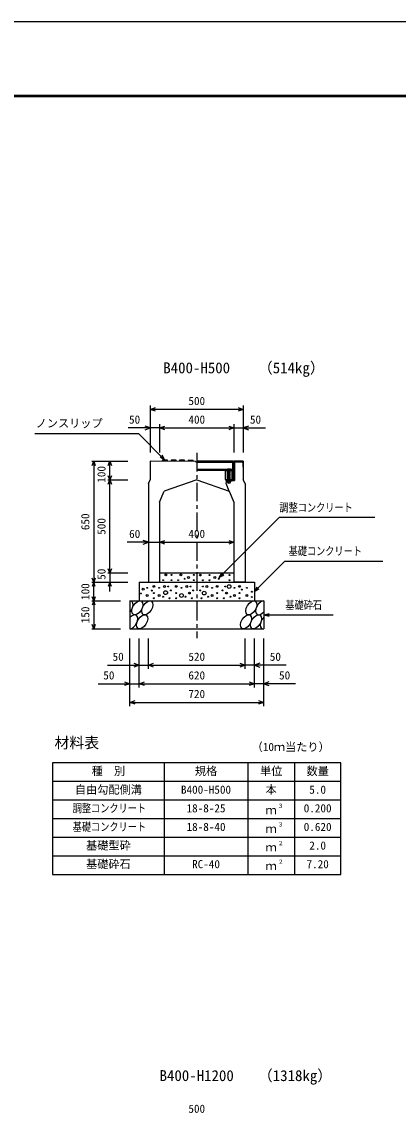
# Model space of a CAD drawing. Units: millimetres, scale not verified. Extents: x -16800 to 16800, y -5940 to 5940.
# Drawn here: x 3641 to 5665, y 78 to 5940 of the extents above; entities that cross this region are included whole.
import ezdxf
from ezdxf.enums import TextEntityAlignment as Align

# ---------------------------------------------------------------- set-up
doc = ezdxf.new("R2010")
doc.units = ezdxf.units.MM
doc.header["$LTSCALE"] = 20
doc.linetypes.add('CHAIN1', pattern=[8, 5, -1, 1, -1])
doc.linetypes.add('DOTTED', pattern=[1.75, 0.25, -1.5])
for name, color, linetype, lineweight in [('0-0_DIM', 7, 'Continuous', 25), ('0-1_Defpoints', 5, 'Continuous', 25), ('0-2_HATCH', 6, 'Continuous', 25), ('0-3_HYO', 3, 'Continuous', 25), ('0-4_HYO2', 4, 'Continuous', 25), ('0-5_OUTLINE', 3, 'Continuous', 25), ('0-6_TXT', 7, 'Continuous', 25), ('0-7_WAKU', 3, 'Continuous', 25), ('0-A__0-5_D-BMK', 6, 'Continuous', 25)]:
    doc.layers.add(name, color=color, linetype=linetype, lineweight=lineweight)
doc.styles.add('ＭＳ ゴシック', font='')
doc.styles.get('ＭＳ ゴシック').set_extended_font_data('MS Gothic')

msp = doc.modelspace()

# ---------------------------------------------------------------- linework, layer by layer
at = {"layer": '0-0_DIM'}
for p, q in [((4331.78, 3878.57), (4331.78, 3626.83)), ((4831.78, 3878.57), (4831.78, 3626.83)), ((4831.78, 3858.57), (4331.78, 3858.57)), ((4331.78, 3758.57), (4212.12, 3758.57)), ((4381.78, 3758.57), (4331.78, 3758.57)), ((4381.78, 3778.57), (4381.78, 3626.83)), ((4381.78, 3758.57), (4781.78, 3758.57)), ((4781.78, 3778.57), (4781.78, 3626.83)), ((4781.78, 3758.57), (4831.78, 3758.57)), ((4831.78, 3758.57), (4951.45, 3758.57)), ((3711.73, 3728.31), (4268.62, 3728.31)), ((4410.83, 3586.09), (4268.62, 3728.31)), ((4017.58, 3579.86), (4210.91, 3579.86)), ((4027.58, 3579.86), (4027.58, 2929.86)), ((4114.25, 3479.86), (4114.25, 3579.86)), ((4410.83, 3586.09), (4384.85, 3601.09)), ((4410.83, 3586.09), (4395.83, 3612.07)), ((4104.25, 3479.86), (4210.91, 3479.86)), ((4114.25, 2979.86), (4114.25, 3479.86)), ((4321.78, 3144.86), (4207.26, 3144.86)), ((4321.78, 3144.86), (4381.78, 3144.86)), ((4381.78, 3144.86), (4781.78, 3144.86)), ((5055.44, 3043.52), (4891.78, 2879.86)), ((5055.44, 3043.52), (5582.51, 3043.52)), ((4104.25, 2979.86), (4210.91, 2979.86)), ((4114.25, 2979.86), (4114.25, 2929.86)), ((4701.78, 2954.86), (4716.78, 2980.84)), ((4701.78, 2954.86), (4727.76, 2969.86)), ((4017.58, 2929.86), (4210.91, 2929.86)), ((4027.58, 2829.86), (4027.58, 2929.86)), ((4114.25, 2879.86), (4114.25, 2929.86)), ((4891.78, 2879.86), (4906.78, 2905.84)), ((4891.78, 2879.86), (4917.76, 2894.86)), ((4017.58, 2829.86), (4171.78, 2829.86)), ((4027.58, 2829.86), (4027.58, 2679.86)), ((4941.78, 2754.86), (4970.76, 2762.63)), ((4941.78, 2754.86), (5315.68, 2754.86)), ((4941.78, 2754.86), (4970.76, 2747.1)), ((4017.58, 2679.86), (4171.78, 2679.86)), ((4221.78, 2264.85), (4221.78, 2627.19)), ((4271.78, 2364.85), (4271.78, 2627.19)), ((4321.78, 2464.85), (4321.78, 2627.19)), ((4841.78, 2464.85), (4841.78, 2627.19)), ((4891.78, 2364.85), (4891.78, 2627.19)), ((4941.78, 2264.85), (4941.78, 2627.19)), ((4101.78, 2484.85), (4321.78, 2484.85)), ((4321.78, 2484.85), (4841.78, 2484.85)), ((5061.78, 2484.85), (4841.78, 2484.85)), ((4051.78, 2384.85), (4271.78, 2384.85)), ((4271.78, 2384.85), (4891.78, 2384.85)), ((5111.78, 2384.85), (4891.78, 2384.85)), ((4221.78, 2284.85), (4941.78, 2284.85))]:
    msp.add_line(p, q, dxfattribs=at)
at = {"layer": '0-0_DIM', "linetype": 'CHAIN1'}
msp.add_line((4581.78, 3624.66), (4581.78, 2629.86), dxfattribs=at)
at = {"layer": '0-0_DIM'}
for points in [[(4360.01, 3848.31), (4331.82, 3858.57), (4360.01, 3868.83)], [(4803.63, 3868.83), (4831.82, 3858.57), (4803.63, 3848.31)], [(4303.59, 3748.31), (4331.78, 3758.57), (4303.59, 3768.83)], [(4409.97, 3748.31), (4381.78, 3758.57), (4409.97, 3768.83)], [(4753.67, 3768.83), (4781.86, 3758.57), (4753.67, 3748.31)], [(4859.9, 3768.83), (4831.71, 3758.57), (4859.9, 3748.31)], [(4019.37, 3557.31), (4027.58, 3579.86), (4035.79, 3557.31)], [(4106.04, 3557.31), (4114.25, 3579.86), (4122.46, 3557.31)], [(4122.46, 3502.42), (4114.25, 3479.86), (4106.04, 3502.42)], [(4106.04, 3457.31), (4114.25, 3479.86), (4122.46, 3457.31)], [(4701.78, 2954.86), (5026.25, 3279.33), (5539.8, 3279.33)], [(4293.59, 3134.6), (4321.78, 3144.86), (4293.59, 3155.12)], [(4409.97, 3134.6), (4381.78, 3144.86), (4409.97, 3155.12)], [(4753.59, 3155.12), (4781.78, 3144.86), (4753.59, 3134.6)], [(4122.46, 3002.42), (4114.25, 2979.86), (4106.04, 3002.42)], [(4035.79, 2952.42), (4027.58, 2929.86), (4019.37, 2952.42)], [(4035.79, 2907.31), (4027.58, 2929.86), (4019.37, 2907.31)], [(4122.46, 2907.31), (4114.25, 2929.86), (4106.04, 2907.31)], [(4035.79, 2852.42), (4027.58, 2829.86), (4019.37, 2852.42)], [(4035.79, 2807.31), (4027.58, 2829.86), (4019.37, 2807.31)], [(4035.79, 2702.42), (4027.58, 2679.86), (4019.37, 2702.42)], [(4243.59, 2495.11), (4271.78, 2484.85), (4243.59, 2474.59)], [(4349.97, 2474.59), (4321.78, 2484.85), (4349.97, 2495.11)], [(4813.59, 2495.11), (4841.78, 2484.85), (4813.59, 2474.59)], [(4919.97, 2495.11), (4891.78, 2484.85), (4919.97, 2474.59)], [(4193.59, 2395.11), (4221.78, 2384.85), (4193.59, 2374.59)], [(4299.97, 2374.59), (4271.78, 2384.85), (4299.97, 2395.11)], [(4863.59, 2395.11), (4891.78, 2384.85), (4863.59, 2374.59)], [(4969.97, 2395.11), (4941.78, 2384.85), (4969.97, 2374.59)], [(4249.97, 2274.59), (4221.78, 2284.85), (4249.97, 2295.11)], [(4913.59, 2295.11), (4941.78, 2284.85), (4913.59, 2274.59)]]:
    msp.add_lwpolyline(points, dxfattribs=at)
at = {"layer": '0-1_Defpoints'}
msp.add_lwpolyline([(0, -5940), (16800, -5940), (16800, 5940), (0, 5940)], close=True, dxfattribs=at)
at = {"layer": '0-2_HATCH'}
for p, q in [((4425.78, 3579.44), (4424.28, 3585.96)), ((4471.78, 3578.97), (4470.28, 3585.49)), ((4517.78, 3578.5), (4516.28, 3585.02)), ((4563.78, 3578.04), (4562.28, 3584.56)), ((4781.76, 3579.86), (4781.76, 3479.86)), ((4784.96, 3576.69), (4822.72, 3577.07)), ((4784.96, 3576.69), (4784.96, 3476.66)), ((4828.58, 3571.27), (4828.58, 3547.33)), ((4828.58, 3547.33), (4831.78, 3547.36)), ((4739.76, 3459.86), (4742.76, 3479.86)), ((4756.57, 3419.86), (4739.76, 3459.86)), ((4742.28, 3476.66), (4784.96, 3476.66)), ((4742.76, 3479.86), (4781.76, 3479.86))]:
    msp.add_line(p, q, dxfattribs=at)
for points in [[(4424.33, 3585.96), (4397.33, 3586.23), (4395.78, 3579.75)], [(4470.33, 3585.49), (4443.33, 3585.76), (4441.78, 3579.28)], [(4516.33, 3585.02), (4489.33, 3585.29), (4487.78, 3578.81)], [(4562.33, 3584.56), (4535.33, 3584.83), (4533.78, 3578.35)]]:
    msp.add_lwpolyline(points, dxfattribs=at)
for centre, radius in [((4401.28, 2941.16), 2.5), ((4415.3, 2969.17), 5), ((4445.75, 2969.17), 2.5), ((4445.75, 2941.16), 2.5), ((4481.64, 2941.16), 2.5), ((4495.66, 2969.17), 5), ((4516.69, 2949.04), 2.5), ((4537.71, 2956.04), 5), ((4565.75, 2969.17), 2.5), ((4565.75, 2941.16), 2.5), ((4600.92, 2968.89), 5), ((4614.94, 2940.88), 2.5), ((4650.82, 2968.89), 2.5), ((4650.82, 2940.88), 2.5), ((4678.86, 2955.76), 5), ((4699.89, 2948.76), 2.5), ((4720.92, 2968.89), 5), ((4757.14, 2968.89), 2.5), ((4757.14, 2940.88), 2.5), ((4293.9, 2892.41), 5), ((4315.47, 2900.04), 2.5), ((4339.33, 2885.12), 2.5), ((4351.75, 2907.92), 5), ((4351.75, 2872.02), 2.5), ((4379.79, 2900.04), 2.5), ((4407.82, 2907.04), 5), ((4414.36, 2874.03), 10), ((4428.86, 2907.04), 2.5), ((4442.87, 2886.03), 2.5), ((4471.75, 2907.92), 5), ((4471.75, 2872.02), 2.5), ((4499.79, 2900.04), 2.5), ((4527.82, 2907.04), 5), ((4541.84, 2872.02), 5), ((4548.86, 2907.04), 2.5), ((4562.87, 2886.03), 2.5), ((4600.69, 2886.03), 2.5), ((4621.72, 2872.02), 10), ((4614.71, 2907.04), 2.5), ((4635.74, 2907.04), 5), ((4663.78, 2900.04), 2.5), ((4691.82, 2907.92), 5), ((4691.82, 2872.02), 2.5), ((4720.69, 2886.03), 2.5), ((4734.71, 2907.04), 2.5), ((4741.72, 2872.02), 5), ((4755.74, 2907.04), 10), ((4783.78, 2900.04), 2.5), ((4811.82, 2907.92), 5), ((4811.82, 2872.02), 2.5), ((4823.16, 2890.35), 2.5), ((4851.72, 2900.04), 2.5), ((4878.58, 2878.82), 2.5), ((4281.48, 2869.62), 2.5), ((4315.47, 2858.89), 5), ((4351.75, 2844.01), 2.5), ((4379.79, 2858.89), 5), ((4400.82, 2851.89), 2.5), ((4435.86, 2844.01), 2.5), ((4471.75, 2844.01), 2.5), ((4499.79, 2858.89), 10), ((4520.82, 2851.89), 2.5), ((4555.86, 2844.01), 2.5), ((4607.7, 2844.01), 2.5), ((4642.75, 2851.89), 2.5), ((4663.78, 2858.89), 5), ((4691.82, 2844.01), 2.5), ((4727.7, 2844.01), 2.5), ((4762.75, 2851.89), 2.5), ((4783.78, 2858.89), 5), ((4811.82, 2844.01), 2.5), ((4851.72, 2858.89), 5), ((4878.58, 2850.81), 2.5)]:
    msp.add_circle(centre, radius, dxfattribs=at)
msp.add_arc((4822.78, 3571.27), 5.8, 0, 90.57294, dxfattribs=at)
for centre, start_param, end_param in [((4209.42, 2792.34), 4.385593, 6.6745444), ((4927.92, 2792.34), 0.3357715, 4.4411806), ((4234.74, 2717.35), 3.5111464, 7.548991), ((4953.25, 2717.35), 1.2110787, 3.5658734)]:
    msp.add_ellipse(centre, major_axis=(21.81, 35.31), ratio=0.5792, start_param=start_param, end_param=end_param, dxfattribs=at)
for centre in [(4262.63, 2792.34), (4315.84, 2792.34), (4874.72, 2792.34), (4287.95, 2717.35), (4846.83, 2717.35), (4900.04, 2717.35)]:
    msp.add_ellipse(centre, major_axis=(21.81, 35.31), ratio=0.5792, dxfattribs=at)
at = {"layer": '0-3_HYO'}
for p, q in [((4406.78, 1960.9), (4406.78, 1360.9)), ((4856.78, 1960.9), (4856.78, 1360.9)), ((5106.78, 1960.9), (5106.78, 1360.9)), ((3806.78, 1860.9), (5356.78, 1860.9))]:
    msp.add_line(p, q, dxfattribs=at)
msp.add_lwpolyline([(3806.78, 1360.9), (5356.78, 1360.9), (5356.78, 1960.9), (3806.78, 1960.9)], close=True, dxfattribs=at)
at = {"layer": '0-4_HYO2'}
for p, q in [((3806.78, 1760.9), (5356.78, 1760.9)), ((3806.78, 1660.9), (5356.78, 1660.9)), ((3806.78, 1560.9), (5356.78, 1560.9)), ((3806.78, 1460.9), (5356.78, 1460.9))]:
    msp.add_line(p, q, dxfattribs=at)
at = {"layer": '0-5_OUTLINE'}
for p, q in [((4331.78, 3580.36), (4331.78, 3479.86)), ((4575.78, 3577.92), (4331.78, 3580.36)), ((4831.78, 3580.36), (4781.76, 3579.86)), ((4831.78, 3580.36), (4831.78, 3479.86)), ((4321.78, 3459.86), (4331.78, 3479.86)), ((4321.78, 3459.86), (4321.78, 2929.86)), ((4581.78, 3479.86), (4407, 3419.86)), ((4581.78, 3479.86), (4756.57, 3419.86)), ((4841.78, 3459.86), (4831.78, 3479.86)), ((4841.78, 3459.86), (4841.78, 2929.86)), ((4381.78, 3359.86), (4407, 3419.86)), ((4756.58, 3419.86), (4781.78, 3359.86)), ((4381.78, 3359.86), (4381.78, 2929.86)), ((4781.78, 3359.86), (4781.78, 2929.86)), ((4381.78, 2979.86), (4781.78, 2979.86)), ((4271.78, 2929.86), (4271.78, 2829.86)), ((4271.78, 2929.86), (4891.78, 2929.86)), ((4321.78, 2929.86), (4381.78, 2929.86)), ((4841.78, 2929.86), (4781.78, 2929.86)), ((4891.78, 2929.86), (4891.78, 2829.86)), ((4221.78, 2829.86), (4221.78, 2679.86)), ((4221.78, 2829.86), (4941.78, 2829.86)), ((4941.78, 2829.86), (4941.78, 2679.86)), ((4221.78, 2679.86), (4941.78, 2679.86))]:
    msp.add_line(p, q, dxfattribs=at)
msp.add_lwpolyline([(4581.78, 3574.66), (4577.28, 3574.66), (4575.78, 3577.92)], dxfattribs=at)
at = {"layer": '0-7_WAKU', "lineweight": 50}
msp.add_lwpolyline([(400, -5540), (16400, -5540), (16400, 5540), (400, 5540)], close=True, dxfattribs=at)
at = {"layer": '0-A__0-5_D-BMK'}
for p, q in [((4773.26, 3579.86), (4581.76, 3579.86)), ((4777.76, 3541.86), (4777.76, 3579.86)), ((4773.26, 3573.86), (4581.76, 3573.86)), ((4744.28, 3535.86), (4581.76, 3535.86)), ((4773.26, 3529.86), (4581.76, 3529.86)), ((4734.76, 3526.86), (4734.76, 3482.86)), ((4771.76, 3529.86), (4737.76, 3529.86)), ((4746.28, 3537.36), (4744.28, 3535.86)), ((4744.28, 3529.86), (4744.28, 3535.86)), ((4765.28, 3529.86), (4744.28, 3529.86)), ((4744.61, 3536.14), (4746.28, 3537.36)), ((4763.28, 3537.36), (4746.28, 3537.36)), ((4748.28, 3529.86), (4761.28, 3529.86)), ((4748.28, 3528.86), (4749.28, 3529.86)), ((4749.28, 3527.86), (4748.28, 3528.86)), ((4761.28, 3527.86), (4748.28, 3526.86)), ((4748.28, 3526.86), (4749.28, 3527.86)), ((4749.28, 3525.86), (4748.28, 3526.86)), ((4748.28, 3524.86), (4749.28, 3525.86)), ((4761.28, 3525.86), (4748.28, 3524.86)), ((4749.28, 3523.86), (4748.28, 3524.86)), ((4748.28, 3522.86), (4749.28, 3523.86)), ((4761.28, 3523.86), (4748.28, 3522.86)), ((4749.28, 3521.86), (4748.28, 3522.86)), ((4748.28, 3520.86), (4749.28, 3521.86)), ((4761.28, 3521.86), (4748.28, 3520.86)), ((4749.28, 3519.86), (4748.28, 3520.86)), ((4748.28, 3518.86), (4749.28, 3519.86)), ((4761.28, 3519.86), (4748.28, 3518.86)), ((4749.28, 3517.86), (4748.28, 3518.86)), ((4761.28, 3517.86), (4748.28, 3516.86)), ((4748.28, 3516.86), (4749.28, 3517.86)), ((4749.28, 3529.86), (4749.28, 3535.86)), ((4760.28, 3529.86), (4760.28, 3535.86)), ((4760.28, 3528.86), (4761.28, 3529.86)), ((4761.28, 3527.86), (4760.28, 3528.86)), ((4760.28, 3524.86), (4761.28, 3525.86)), ((4761.28, 3523.86), (4760.28, 3524.86)), ((4760.28, 3522.86), (4761.28, 3523.86)), ((4761.28, 3521.86), (4760.28, 3522.86)), ((4760.28, 3520.86), (4761.28, 3521.86)), ((4761.28, 3519.86), (4760.28, 3520.86)), ((4760.28, 3516.86), (4761.28, 3517.86)), ((4764.96, 3536.14), (4763.28, 3537.36)), ((4773.26, 3535.86), (4765.28, 3535.86)), ((4765.28, 3529.86), (4765.28, 3535.86)), ((4777.76, 3541.86), (4773.26, 3541.86)), ((4774.76, 3526.86), (4774.76, 3482.86)), ((4737.76, 3479.86), (4771.76, 3479.86)), ((4745.44, 3476.66), (4744.58, 3476.01)), ((4744.58, 3476.01), (4744.58, 3470.83)), ((4746.27, 3469.86), (4744.58, 3470.83)), ((4764.12, 3476.66), (4745.44, 3476.66)), ((4746.27, 3469.54), (4746.27, 3469.86)), ((4763.3, 3469.86), (4746.27, 3469.86)), ((4763.3, 3469.54), (4746.27, 3469.54)), ((4761.28, 3515.86), (4748.28, 3514.86)), ((4749.28, 3513.86), (4748.28, 3514.86)), ((4761.28, 3513.86), (4748.28, 3512.86)), ((4748.28, 3512.86), (4749.28, 3513.86)), ((4749.28, 3511.86), (4748.28, 3512.86)), ((4761.28, 3511.86), (4748.28, 3510.86)), ((4748.28, 3510.86), (4749.28, 3511.86)), ((4749.28, 3509.86), (4748.28, 3510.86)), ((4761.28, 3509.86), (4748.28, 3508.86)), ((4748.28, 3508.86), (4749.28, 3509.86)), ((4749.28, 3507.86), (4748.28, 3508.86)), ((4761.28, 3507.86), (4748.28, 3506.86)), ((4748.28, 3506.86), (4749.28, 3507.86)), ((4749.28, 3505.86), (4748.28, 3506.86)), ((4761.28, 3505.86), (4748.28, 3504.86)), ((4748.28, 3504.86), (4749.28, 3505.86)), ((4749.28, 3503.86), (4748.28, 3504.86)), ((4761.28, 3503.86), (4748.28, 3502.86)), ((4748.28, 3502.86), (4749.28, 3503.86)), ((4749.28, 3501.86), (4748.28, 3502.86)), ((4761.28, 3501.86), (4748.28, 3500.86)), ((4748.28, 3500.86), (4749.28, 3501.86)), ((4749.28, 3499.86), (4748.28, 3500.86)), ((4761.28, 3499.86), (4748.28, 3498.86)), ((4748.28, 3498.86), (4749.28, 3499.86)), ((4749.28, 3497.86), (4748.28, 3498.86)), ((4761.28, 3497.86), (4748.28, 3496.86)), ((4748.28, 3496.86), (4749.28, 3497.86)), ((4749.28, 3495.86), (4748.28, 3496.86)), ((4761.28, 3495.86), (4748.28, 3494.86)), ((4748.28, 3494.86), (4749.28, 3495.86)), ((4749.28, 3493.86), (4748.28, 3494.86)), ((4761.28, 3493.86), (4748.28, 3492.86)), ((4748.28, 3492.86), (4749.28, 3493.86)), ((4749.28, 3491.86), (4748.28, 3492.86)), ((4761.28, 3491.86), (4748.28, 3490.86)), ((4748.28, 3490.86), (4749.28, 3491.86)), ((4749.28, 3489.87), (4748.28, 3490.86)), ((4748.28, 3488.87), (4749.28, 3489.87)), ((4761.28, 3489.86), (4748.28, 3488.86)), ((4749.28, 3487.87), (4748.28, 3488.87)), ((4761.28, 3487.86), (4748.28, 3486.86)), ((4748.28, 3486.86), (4749.28, 3487.86)), ((4749.28, 3485.86), (4748.28, 3486.86)), ((4761.29, 3485.86), (4748.29, 3484.86)), ((4748.29, 3484.86), (4749.29, 3485.86)), ((4749.29, 3483.86), (4748.29, 3484.86)), ((4761.29, 3483.86), (4748.29, 3482.86)), ((4748.29, 3482.86), (4749.29, 3483.86)), ((4749.29, 3481.86), (4748.29, 3482.86)), ((4748.29, 3480.86), (4749.29, 3481.86)), ((4749.29, 3479.86), (4748.29, 3480.86)), ((4748.29, 3478.86), (4749.29, 3479.86)), ((4749.29, 3477.86), (4748.29, 3478.86)), ((4748.3, 3476.85), (4749.3, 3477.85)), ((4748.49, 3476.66), (4748.3, 3476.85)), ((4749.68, 3476.02), (4749.68, 3470.83)), ((4759.89, 3476.01), (4759.89, 3470.83)), ((4761.28, 3515.86), (4760.28, 3516.86)), ((4760.28, 3514.86), (4761.28, 3515.86)), ((4761.28, 3513.86), (4760.28, 3514.86)), ((4760.28, 3512.86), (4761.28, 3513.86)), ((4760.28, 3512.86), (4761.28, 3511.86)), ((4760.28, 3510.86), (4761.28, 3511.86)), ((4760.28, 3510.86), (4761.28, 3509.86)), ((4760.28, 3508.86), (4761.28, 3509.86)), ((4760.28, 3508.86), (4761.28, 3507.86)), ((4760.28, 3506.86), (4761.28, 3507.86)), ((4760.28, 3506.86), (4761.28, 3505.86)), ((4760.28, 3504.86), (4761.28, 3505.86)), ((4760.28, 3504.86), (4761.28, 3503.86)), ((4760.28, 3502.86), (4761.28, 3503.86)), ((4760.28, 3502.86), (4761.28, 3501.86)), ((4760.28, 3500.86), (4761.28, 3501.86)), ((4760.28, 3500.86), (4761.28, 3499.86)), ((4760.28, 3498.86), (4761.28, 3499.86)), ((4760.28, 3498.86), (4761.28, 3497.86)), ((4760.28, 3496.86), (4761.28, 3497.86)), ((4760.28, 3496.86), (4761.28, 3495.86)), ((4760.28, 3494.86), (4761.28, 3495.86)), ((4760.28, 3494.86), (4761.28, 3493.86)), ((4760.28, 3492.86), (4761.28, 3493.86)), ((4760.28, 3492.86), (4761.28, 3491.86)), ((4760.28, 3490.86), (4761.28, 3491.86)), ((4760.28, 3490.86), (4761.29, 3489.86)), ((4760.28, 3488.86), (4761.28, 3489.86)), ((4760.28, 3488.86), (4761.29, 3487.86)), ((4760.28, 3486.86), (4761.28, 3487.86)), ((4760.29, 3486.86), (4761.29, 3485.86)), ((4760.29, 3484.86), (4761.29, 3485.86)), ((4760.29, 3484.86), (4761.29, 3483.86)), ((4760.29, 3482.86), (4761.29, 3483.86)), ((4760.29, 3482.86), (4761.29, 3481.86)), ((4760.29, 3480.86), (4761.29, 3481.86)), ((4760.29, 3480.86), (4761.29, 3479.86)), ((4760.29, 3478.85), (4761.29, 3479.85)), ((4760.29, 3478.85), (4761.3, 3477.85)), ((4760.3, 3476.85), (4761.3, 3477.85)), ((4760.3, 3476.85), (4760.49, 3476.66)), ((4763.3, 3469.86), (4764.99, 3470.83)), ((4763.3, 3469.54), (4763.3, 3469.86)), ((4764.12, 3476.66), (4764.99, 3476.01)), ((4764.99, 3476.01), (4764.99, 3470.83))]:
    msp.add_line(p, q, dxfattribs=at)
at = {"layer": '0-A__0-5_D-BMK', "linetype": 'DOTTED'}
for p, q in [((4761.28, 3529.86), (4748.28, 3528.86)), ((4761.29, 3481.86), (4748.29, 3480.86)), ((4761.29, 3479.86), (4748.29, 3478.86)), ((4761.3, 3477.85), (4748.3, 3476.85)), ((4748.49, 3476.66), (4760.49, 3476.66))]:
    msp.add_line(p, q, dxfattribs=at)
at = {"layer": '0-A__0-5_D-BMK'}
for points in [[(4777.76, 3579.86), (4773.26, 3579.86), (4773.26, 3529.86)], [(4761.28, 3525.86), (4760.28, 3526.86), (4761.28, 3527.86)], [(4761.28, 3517.86), (4760.28, 3518.86), (4761.28, 3519.86)], [(4748.28, 3514.86), (4749.28, 3515.86), (4748.28, 3516.86)]]:
    msp.add_lwpolyline(points, dxfattribs=at)
msp.add_lwpolyline([(4737.06, 3527.56), (4737.06, 3482.16), (4772.46, 3482.16), (4772.46, 3527.56)], close=True, dxfattribs=at)
for centre in [(4631.76, 3576.86), (4681.76, 3576.86), (4731.76, 3576.86)]:
    msp.add_circle(centre, 3, dxfattribs=at)
for centre, radius, start, end in [((4581.76, 3576.86), 3, 270, 90), ((4737.76, 3526.86), 3, 90, 180), ((4746.78, 3533.24), 3.62, 46.39563, 133.60437), ((4754.78, 3521.24), 15.62, 69.39075, 110.60925), ((4762.78, 3533.24), 3.62, 46.39563, 133.60437), ((4771.76, 3526.86), 3, 0, 90), ((4737.76, 3482.86), 3, 180, 270), ((4747.13, 3471.32), 5.35, 61.49832, 118.50684), ((4747.13, 3475.53), 5.35, 241.49843, 298.50089), ((4754.78, 3469.54), 8.19, 180, 359.99995), ((4754.78, 3456.25), 20.42, 75.52621, 104.47362), ((4754.78, 3490.6), 20.42, 255.52638, 284.47374), ((4762.44, 3471.32), 5.35, 61.49231, 118.50169), ((4762.44, 3475.53), 5.35, 241.49989, 298.5), ((4771.76, 3482.86), 3, 270, 0)]:
    msp.add_arc(centre, radius, start, end, dxfattribs=at)

# ---------------------------------------------------------------- texts
at = {"layer": '0-0_DIM', "style": 'ＭＳ ゴシック'}
for s, p in [('500', (4536.78, 3868.57)), ('ノンスリップ', (3715.58, 3748.49)), ('50', (4217.6, 3768.57)), ('400', (4536.78, 3768.57)), ('50', (4867.7, 3768.57)), ('60', (4218.11, 3154.86)), ('400', (4536.78, 3154.86)), ('50', (4129.34, 2494.85)), ('520', (4536.78, 2494.85)), ('50', (4974.22, 2494.85)), ('50', (4079.34, 2394.85)), ('620', (4536.78, 2394.85)), ('50', (5024.22, 2394.85)), ('720', (4536.78, 2294.85)), ('500', (4536.78, 67.25))]:
    msp.add_text(s, height=43.99, dxfattribs=at).set_placement(p, align=Align.BOTTOM_LEFT)
for s, p in [('100', (4104.25, 3464.61)), ('650', (4017.58, 3209.86)), ('500', (4104.25, 3184.86)), ('50', (4104.25, 2943.19)), ('100', (4017.58, 2834.86)), ('150', (4017.58, 2709.86))]:
    msp.add_text(s, height=43.99, rotation=90, dxfattribs=at).set_placement(p, align=Align.BOTTOM_LEFT)
at = {"layer": '0-0_DIM', "style": 'ＭＳ ゴシック', "width": 0.8}
for s, p in [('調整コンクリート', (5026.25, 3295.75)), ('基礎コンクリート', (5075.44, 3062.25)), ('基礎砕石', (5058.1, 2772.03))]:
    msp.add_text(s, height=43.99, dxfattribs=at).set_placement(p, align=Align.BOTTOM_LEFT)
at = {"layer": '0-6_TXT', "style": 'ＭＳ ゴシック'}
for s, height, p in [('B400-H500', 58.65, (4401.78, 4034.66)), ('（514kg）', 58.65, (4910.15, 4034.66)), ('材料表', 58.65, (3816.78, 2020.9)), ('（10ｍ当たり）', 43.99, (4876.78, 2009.9)), ('種\u3000別', 43.99, (4016.78, 1880.9)), ('規格', 43.99, (4571.78, 1880.9)), ('単位', 43.99, (4921.78, 1880.9)), ('数量', 43.99, (5171.78, 1880.9)), ('自由勾配側溝', 43.99, (3926.78, 1780.9)), ('B400-H500', 43.99, (4496.78, 1780.9)), ('本', 43.99, (4951.78, 1780.9)), ('5.0', 43.99, (5186.78, 1780.9)), ('18-8-25', 43.99, (4526.78, 1680.9)), ('ｍ', 43.99, (4951.78, 1670.9)), ('３', 21.99, (5017.32, 1711.27)), ('0.200', 43.99, (5156.78, 1680.9)), ('18-8-40', 43.99, (4526.78, 1580.9)), ('ｍ', 43.99, (4951.78, 1570.9)), ('３', 21.99, (5017.32, 1611.27)), ('0.620', 43.99, (5156.78, 1580.9)), ('基礎型砕', 43.99, (3986.78, 1480.9)), ('２', 21.99, (5017.32, 1511.27)), ('2.0', 43.99, (5186.78, 1480.9)), ('ｍ', 43.99, (4951.78, 1470.9)), ('基礎砕石', 43.99, (3986.78, 1380.9)), ('RC-40', 43.99, (4556.78, 1380.9)), ('ｍ', 43.99, (4951.78, 1370.9)), ('２', 21.99, (5017.32, 1411.27)), ('7.20', 43.99, (5171.78, 1380.9)), ('B400-H1200', 58.65, (4381.78, 233.34)), ('（1318kg）', 58.65, (4910.15, 233.34))]:
    msp.add_text(s, height=height, dxfattribs=at).set_placement(p, align=Align.BOTTOM_LEFT)
at = {"layer": '0-6_TXT', "style": 'ＭＳ ゴシック', "width": 0.8}
for s, p in [('調整コンクリート', (3914.78, 1680.9)), ('基礎コンクリート', (3914.78, 1580.9))]:
    msp.add_text(s, height=43.99, dxfattribs=at).set_placement(p, align=Align.BOTTOM_LEFT)

doc.saveas('drawing.dxf')
